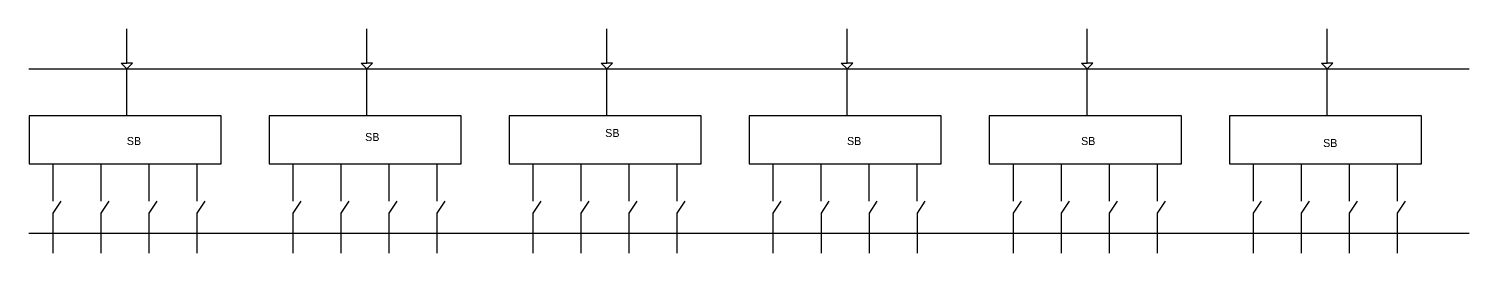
# Model space of a CAD drawing. Header units: inches. Extents: x 18 to 885, y 14 to 556.
# Drawn here: x 18.5 to 378.5, y 13.5 to 69.5 of the extents above; entities that cross this region are included whole.
import ezdxf

# ---------------------------------------------------------------- set-up
doc = ezdxf.new("R2010")
doc.units = ezdxf.units.IN
doc.header["$MEASUREMENT"] = 0

msp = doc.modelspace()

# ---------------------------------------------------------------- linework, layer by layer
at = {"color": 4, "lineweight": 30}
for p, q in [((43, 60.91), (43, 69.5)), ((103, 60.91), (103, 69.5)), ((163, 60.91), (163, 69.5)), ((223, 60.91), (223, 69.5)), ((283, 60.91), (283, 69.5)), ((343, 60.91), (343, 69.5)), ((18.5, 59.5), (378.5, 59.5)), ((43, 59.5), (41.58, 60.91)), ((41.58, 60.91), (43, 60.91)), ((43, 59.5), (44.42, 60.91)), ((44.42, 60.91), (43, 60.91)), ((43, 47.8), (43, 59.5)), ((103, 59.5), (101.58, 60.91)), ((101.58, 60.91), (103, 60.91)), ((103, 59.5), (104.42, 60.91)), ((104.42, 60.91), (103, 60.91)), ((103, 47.8), (103, 59.5)), ((163, 59.5), (161.58, 60.91)), ((161.58, 60.91), (163, 60.91)), ((163, 59.5), (164.42, 60.91)), ((164.42, 60.91), (163, 60.91)), ((163, 47.8), (163, 59.5)), ((223, 59.5), (221.58, 60.91)), ((221.58, 60.91), (223, 60.91)), ((223, 59.5), (224.42, 60.91)), ((224.42, 60.91), (223, 60.91)), ((223, 47.8), (223, 59.5)), ((283, 59.5), (281.58, 60.91)), ((281.58, 60.91), (283, 60.91)), ((283, 59.5), (284.42, 60.91)), ((284.42, 60.91), (283, 60.91)), ((283, 47.8), (283, 59.5)), ((343, 59.5), (341.58, 60.91)), ((341.58, 60.91), (343, 60.91)), ((343, 59.5), (344.42, 60.91)), ((344.42, 60.91), (343, 60.91)), ((343, 47.8), (343, 59.5)), ((24.49, 35.78), (24.49, 26.5)), ((36.49, 35.78), (36.49, 26.5)), ((48.49, 35.78), (48.49, 26.5)), ((60.49, 35.78), (60.49, 26.5)), ((84.49, 35.78), (84.49, 26.5)), ((96.49, 35.78), (96.49, 26.5)), ((108.49, 35.78), (108.49, 26.5)), ((120.49, 35.78), (120.49, 26.5)), ((144.49, 35.78), (144.49, 26.5)), ((156.49, 35.78), (156.49, 26.5)), ((168.49, 35.78), (168.49, 26.5)), ((180.49, 35.78), (180.49, 26.5)), ((204.49, 35.78), (204.49, 26.5)), ((216.49, 35.78), (216.49, 26.5)), ((228.49, 35.78), (228.49, 26.5)), ((240.49, 35.78), (240.49, 26.5)), ((264.49, 35.78), (264.49, 26.5)), ((276.49, 35.78), (276.49, 26.5)), ((288.49, 35.78), (288.49, 26.5)), ((300.49, 35.78), (300.49, 26.5)), ((324.49, 35.78), (324.49, 26.5)), ((336.49, 35.78), (336.49, 26.5)), ((348.49, 35.78), (348.49, 26.5)), ((360.49, 35.78), (360.49, 26.5)), ((26.49, 26.5), (24.5, 23.5)), ((38.49, 26.5), (36.5, 23.5)), ((50.49, 26.5), (48.5, 23.5)), ((62.49, 26.5), (60.5, 23.5)), ((86.49, 26.5), (84.5, 23.5)), ((98.49, 26.5), (96.5, 23.5)), ((110.49, 26.5), (108.5, 23.5)), ((122.49, 26.5), (120.5, 23.5)), ((146.49, 26.5), (144.5, 23.5)), ((158.49, 26.5), (156.5, 23.5)), ((170.49, 26.5), (168.5, 23.5)), ((182.49, 26.5), (180.5, 23.5)), ((206.49, 26.5), (204.5, 23.5)), ((218.49, 26.5), (216.5, 23.5)), ((230.49, 26.5), (228.5, 23.5)), ((242.49, 26.5), (240.5, 23.5)), ((266.49, 26.5), (264.5, 23.5)), ((278.49, 26.5), (276.5, 23.5)), ((290.49, 26.5), (288.5, 23.5)), ((302.49, 26.5), (300.5, 23.5)), ((326.49, 26.5), (324.5, 23.5)), ((338.49, 26.5), (336.5, 23.5)), ((350.49, 26.5), (348.5, 23.5)), ((362.49, 26.5), (360.5, 23.5)), ((24.5, 23.5), (24.5, 13.5)), ((36.5, 23.5), (36.5, 13.5)), ((48.5, 23.5), (48.5, 13.5)), ((60.5, 23.5), (60.5, 13.5)), ((84.5, 23.5), (84.5, 13.5)), ((96.5, 23.5), (96.5, 13.5)), ((108.5, 23.5), (108.5, 13.5)), ((120.5, 23.5), (120.5, 13.5)), ((144.5, 23.5), (144.5, 13.5)), ((156.5, 23.5), (156.5, 13.5)), ((168.5, 23.5), (168.5, 13.5)), ((180.5, 23.5), (180.5, 13.5)), ((204.5, 23.5), (204.5, 13.5)), ((216.5, 23.5), (216.5, 13.5)), ((228.5, 23.5), (228.5, 13.5)), ((240.5, 23.5), (240.5, 13.5)), ((264.5, 23.5), (264.5, 13.5)), ((276.5, 23.5), (276.5, 13.5)), ((288.5, 23.5), (288.5, 13.5)), ((300.5, 23.5), (300.5, 13.5)), ((324.5, 23.5), (324.5, 13.5)), ((336.5, 23.5), (336.5, 13.5)), ((348.5, 23.5), (348.5, 13.5)), ((360.5, 23.5), (360.5, 13.5)), ((18.51, 18.5), (378.51, 18.5))]:
    msp.add_line(p, q, dxfattribs=at)
for points in [[(18.57, 35.8), (66.57, 35.8), (66.57, 47.8), (18.57, 47.8)], [(78.57, 35.8), (126.57, 35.8), (126.57, 47.8), (78.57, 47.8)], [(138.57, 35.8), (186.57, 35.8), (186.57, 47.8), (138.57, 47.8)], [(198.57, 35.8), (246.57, 35.8), (246.57, 47.8), (198.57, 47.8)], [(258.57, 35.8), (306.57, 35.8), (306.57, 47.8), (258.57, 47.8)], [(318.57, 35.8), (366.57, 35.8), (366.57, 47.8), (318.57, 47.8)]]:
    msp.add_lwpolyline(points, close=True, dxfattribs=at)

# ---------------------------------------------------------------- texts
at = {"color": 4, "lineweight": 30, "char_height": 2, "width": 49.5, "attachment_point": 1}
for insert in [(102.57, 43.5), (162.57, 44.5), (43, 42.5), (223, 42.5), (281.5, 42.5), (342, 42)]:
    msp.add_mtext('SB', dxfattribs=dict(at, insert=insert))

doc.saveas('drawing.dxf')
